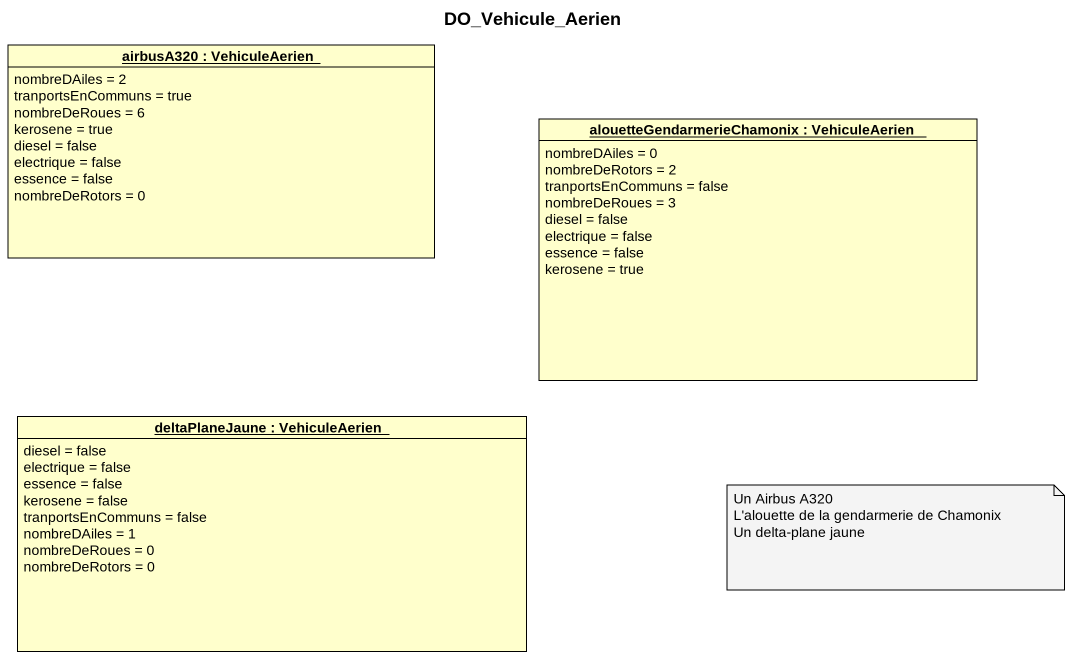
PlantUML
@startuml
title DO_Vehicule_Aerien
hide circle
hide empty members
object "airbusA320 : VehiculeAerien" as airbusA320 {
  nombreDAiles = 2
  tranportsEnCommuns = true
  nombreDeRoues = 6
  kerosene = true
  diesel = false
  electrique = false
  essence = false
  nombreDeRotors = 0
}
object "alouetteGendarmerieChamonix : VehiculeAerien" as alouetteGendarmerieChamonix {
  nombreDAiles = 0
  nombreDeRotors = 2
  tranportsEnCommuns = false
  nombreDeRoues = 3
  diesel = false
  electrique = false
  essence = false
  kerosene = true
}
object "deltaPlaneJaune : VehiculeAerien" as deltaPlaneJaune {
  diesel = false
  electrique = false
  essence = false
  kerosene = false
  tranportsEnCommuns = false
  nombreDAiles = 1
  nombreDeRoues = 0
  nombreDeRotors = 0
}
note as N1
  Un Airbus A320
  L'alouette de la gendarmerie de Chamonix
  Un delta-plane jaune
end note
@enduml
